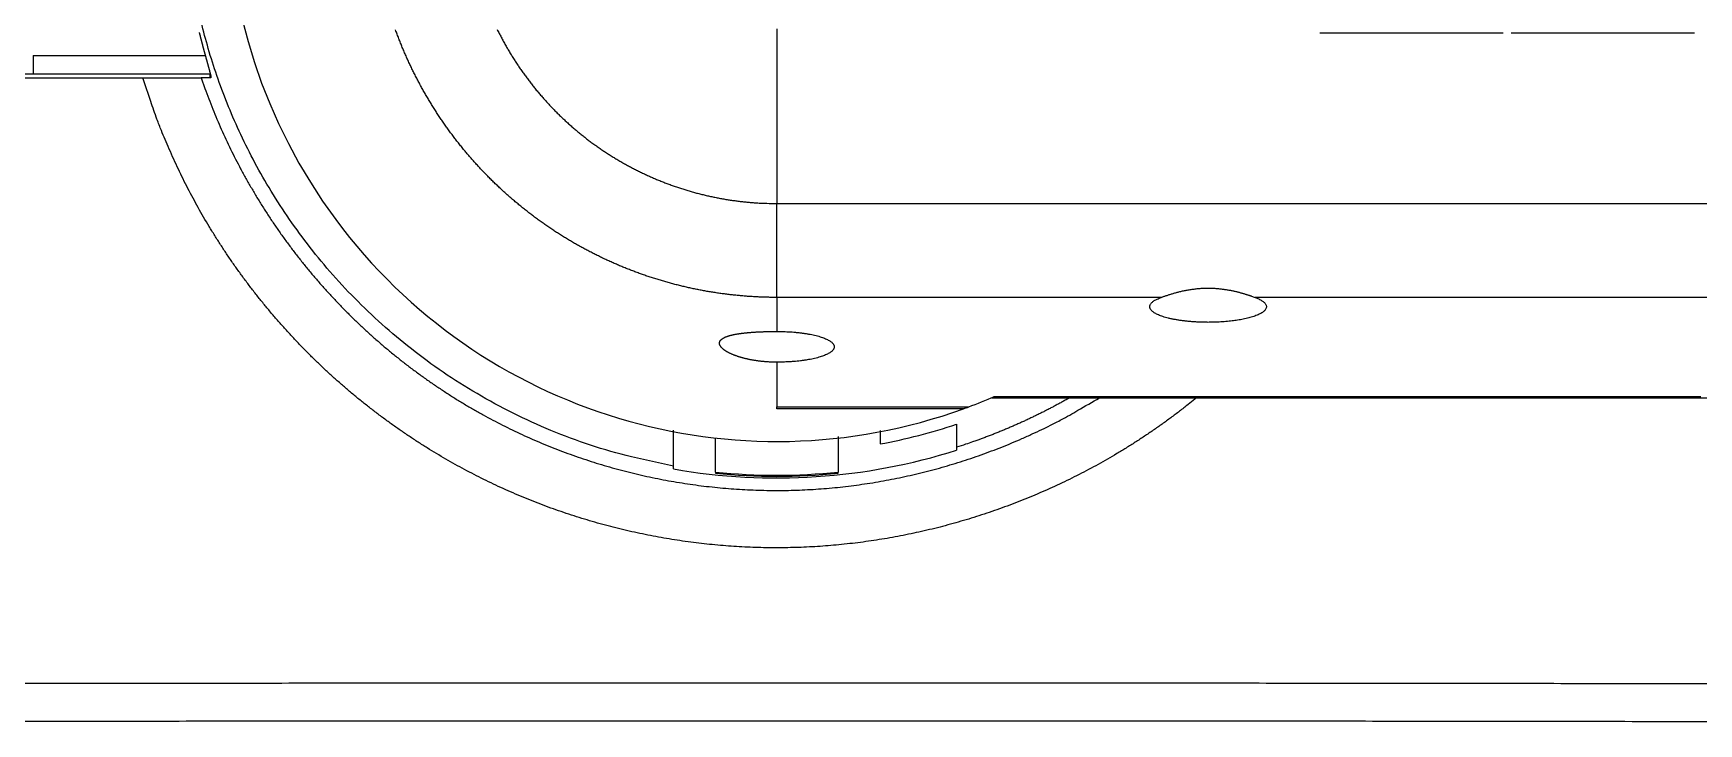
# Model space of a CAD drawing. Header units: millimetres. Extents: x 0 to 840, y -1485 to 297.
# Drawn here: x 81.294 to 85.648, y -1306.622 to -1304.818 of the extents above; entities that cross this region are included whole.
import ezdxf

# ---------------------------------------------------------------- set-up
doc = ezdxf.new("R2010")
doc.units = ezdxf.units.MM

# ---------------------------------------------------------------- blocks, each defined once
blk = doc.blocks.new('OTM30F3M_(40_60_63_80_100_125)')
at = {"color": 4, "linetype": 'Continuous'}
for p, q in [((11.5, 4.6226), (11.5, 4.166)), ((9.5561, 4.5526), (9.5561, 4.5041)), ((9.5561, 4.5526), (10.0058, 4.5526)), ((11.5, 3.9206), (11.5, 4.166)), ((11.5, 3.9206), (11.5, 3.8317)), ((11.5, 3.7513), (11.5, 3.6346))]:
    blk.add_line(p, q, dxfattribs=at)
for points in [[(11.23, 3.4797), (11.1196, 3.5036, -0.016988), (11.0127, 3.5346, -0.017908), (10.9095, 3.5731, -0.017934), (10.8103, 3.6181, -0.017434), (10.7162, 3.6691, -0.017215), (10.6274, 3.7252, -0.016838), (10.5445, 3.7861, -0.016574), (10.4673, 3.8507, -0.016111), (10.3964, 3.9184, -0.015823), (10.3314, 3.9886, -0.015311), (10.2726, 4.0606, -0.014993), (10.2196, 4.1338, -0.01446), (10.1725, 4.2076, -0.014131), (10.1307, 4.2816, -0.01359), (10.0944, 4.3553, -0.013257), (10.0629, 4.4283, -0.012721), (10.0361, 4.5003, -0.012393), (10.0136, 4.571, -0.011876), (9.9952, 4.6402, -0.011554)], [(11.9881, 6.332, 1.424401), (11.988, 3.6296)], [(16.1831, 6.3034, 0), (16.1197, 6.3034, 0), (16.0563, 6.3034)], [(12.6962, 6.3034, 0), (12.6333, 6.3034)], [(12.5694, 6.3034, 0), (12.5041, 6.3034)], [(12.4427, 6.3034, 0), (12.3871, 6.3034, 0), (12.3159, 6.3034, -0.000001), (12.2061, 6.3034, -0.000001), (12.0623, 6.3034, 0)], [(12.1429, 6.2999, 0), (12.2168, 6.2999, 0), (12.2906, 6.2999, 0), (12.3645, 6.2999, 0), (12.4383, 6.2999, 0), (12.5122, 6.2999)], [(12.586, 6.2999, 0), (12.6599, 6.2999, 0), (12.7337, 6.2999)], [(13.6938, 6.2999, 0), (13.7676, 6.2999)], [(15.3923, 6.2999, 0), (15.4661, 6.2999)], [(15.6878, 6.2999, 0), (15.7615, 6.2999)], [(15.9092, 6.2999, 0), (15.9854, 6.2999)], [(16.2046, 6.2999, 0), (16.3325, 6.2999)], [(16.4063, 6.041, 0), (16.3125, 6.041, 0), (16.2188, 6.041, 0), (16.1251, 6.041, 0), (16.0313, 6.041, 0), (15.9376, 6.041, 0), (15.8438, 6.041, 0), (15.7501, 6.041, 0), (15.6563, 6.041, 0), (15.5626, 6.041, 0), (15.4688, 6.041, 0), (15.3751, 6.041, 0), (15.2814, 6.041, 0), (15.1876, 6.041, 0), (15.0939, 6.041, 0), (15.0001, 6.041, 0), (14.9064, 6.041, 0), (14.8126, 6.041, 0), (14.7189, 6.041, 0), (14.6251, 6.041, 0), (14.5314, 6.041, 0), (14.4376, 6.041)], [(14.3439, 6.041, 0), (14.2502, 6.041, 0), (14.1564, 6.041)], [(14.0627, 6.041, 0), (13.969, 6.041, 0), (13.8752, 6.041, 0), (13.7812, 6.041, 0), (13.6877, 6.041), (13.5947, 6.041, 0), (13.5002, 6.041, 0), (13.4035, 6.041), (13.3127, 6.041), (13.2306, 6.041), (13.1252, 6.041, 0), (12.9629, 6.041), (12.7502, 6.041)], [(10.7688, 4.6211, 0.003549), (10.7741, 4.6107, 0.003544), (10.7794, 4.6004, 0.003539), (10.7849, 4.5902, 0.003536), (10.7906, 4.58, 0.003534), (10.7964, 4.5699, 0.003533), (10.8023, 4.5599, 0.003533), (10.8084, 4.55, 0.003534), (10.8146, 4.5401, 0.003536), (10.821, 4.5304, 0.003538), (10.8275, 4.5207, 0.003542), (10.8341, 4.5112, 0.003547), (10.8409, 4.5017, 0.003553), (10.8478, 4.4923, 0.003559), (10.8548, 4.4831, 0.003568), (10.862, 4.4739, 0.003576), (10.8693, 4.4649, 0.003582), (10.8767, 4.4559, 0.003579), (10.8843, 4.4471, 0.003568), (10.892, 4.4384, 0.00356), (10.8998, 4.4297, 0.003554), (10.9077, 4.4212, 0.003548), (10.9158, 4.4128, 0.003543), (10.9239, 4.4045, 0.003539), (10.9322, 4.3964, 0.003536), (10.9406, 4.3883, 0.003534), (10.9491, 4.3804, 0.003533), (10.9578, 4.3726, 0.003533), (10.9665, 4.3649, 0.003534), (10.9754, 4.3574, 0.003536), (10.9843, 4.3499, 0.003539), (10.9934, 4.3426, 0.003543), (11.0025, 4.3354, 0.003548), (11.0118, 4.3284, 0.003554), (11.0212, 4.3215, 0.00356), (11.0306, 4.3147, 0.003569), (11.0402, 4.3081, 0.003579), (11.0498, 4.3016, 0.003582), (11.0596, 4.2953, 0.003575), (11.0694, 4.2891, 0.003567), (11.0793, 4.283, 0.003559), (11.0893, 4.277, 0.003553), (11.0994, 4.2713, 0.003547), (11.1096, 4.2656, 0.003542), (11.1198, 4.2601, 0.003538), (11.1302, 4.2548, 0.003536), (11.1406, 4.2495, 0.003534), (11.1511, 4.2445, 0.003533), (11.1616, 4.2396, 0.003533), (11.1722, 4.2348, 0.003534), (11.1829, 4.2302, 0.003537), (11.1937, 4.2258, 0.00354), (11.2045, 4.2215, 0.003544), (11.2153, 4.2173, 0.003549), (11.2263, 4.2133, 0.003555), (11.2373, 4.2095, 0.003562), (11.2483, 4.2058, 0.003572), (11.2594, 4.2023, 0.003579), (11.2705, 4.1989, 0.003581), (11.2817, 4.1958, 0.003576), (11.2929, 4.1927, 0.003563), (11.3042, 4.1899, 0.003558), (11.3155, 4.1871, 0.003558), (11.3268, 4.1846, 0.003544), (11.3382, 4.1822, 0.003518), (11.3496, 4.18, 0.003545), (11.3611, 4.1779, 0.003613), (11.3726, 4.176, 0.00351), (11.3841, 4.1743, 0.003276), (11.3955, 4.1727, 0.003616), (11.4072, 4.1713, 0.004314), (11.4191, 4.17, 0.003276), (11.4303, 4.169, 0.00112), (11.4405, 4.1681, 0.004629), (11.4535, 4.1673, 0.007995), (11.4737, 4.1666, 0.003914), (11.5, 4.166, 0.002073)], [(16.375, 5.7957, 0), (16.25, 5.7957, 0), (16.125, 5.7957, 0), (16, 5.7957, 0), (15.875, 5.7957, 0), (15.75, 5.7957, 0), (15.625, 5.7957, 0), (15.5, 5.7957, 0), (15.375, 5.7957, 0), (15.25, 5.7957, 0), (15.125, 5.7957, 0), (15, 5.7957, 0), (14.875, 5.7957, 0), (14.75, 5.7957, 0), (14.625, 5.7957, 0), (14.5, 5.7957, 0), (14.375, 5.7957, 0), (14.25, 5.7957, 0), (14.125, 5.7957, 0), (14, 5.7957, 0), (13.875, 5.7957, 0), (13.75, 5.7957, 0), (13.625, 5.7957, 0), (13.5, 5.7957, 0), (13.375, 5.7957, 0), (13.25, 5.7957, 0), (13.1251, 5.7957, 0), (13, 5.7957, 0), (12.8748, 5.7957, 0), (12.75, 5.7957, 0), (12.626, 5.7957, 0), (12.5, 5.7957, -0.000001), (12.3711, 5.7957, 0), (12.25, 5.7957, 0), (12.1406, 5.7957, -0.000001), (12, 5.7957, -0.000001), (11.7836, 5.7957, -0.000001), (11.5, 5.7957, 0)], [(11.5, 3.9206), (11.4878, 3.9207, -0.002887), (11.4756, 3.9209, -0.002889), (11.4634, 3.9213, -0.002886), (11.4511, 3.9218, -0.002879), (11.4389, 3.9224, -0.002874), (11.4267, 3.9232, -0.00287), (11.4145, 3.9241, -0.002867), (11.4023, 3.9252, -0.002863), (11.3901, 3.9264, -0.002861), (11.378, 3.9277, -0.002859), (11.3658, 3.9292, -0.002857), (11.3537, 3.9308, -0.002856), (11.3416, 3.9326, -0.002856), (11.3295, 3.9345, -0.002856), (11.3174, 3.9365, -0.002856), (11.3054, 3.9387, -0.002857), (11.2934, 3.941, -0.002859), (11.2814, 3.9434, -0.002861), (11.2694, 3.946, -0.002864), (11.2575, 3.9488, -0.002867), (11.2456, 3.9516, -0.002871), (11.2337, 3.9546, -0.002875), (11.2219, 3.9578, -0.00288), (11.2101, 3.961, -0.002885), (11.1984, 3.9644, -0.002891), (11.1867, 3.968, -0.002896), (11.175, 3.9717, -0.002895), (11.1634, 3.9755, -0.002888), (11.1518, 3.9794, -0.002882), (11.1403, 3.9835, -0.002877), (11.1288, 3.9877, -0.002873), (11.1174, 3.9921, -0.002869), (11.106, 3.9966, -0.002865), (11.0947, 4.0012, -0.002862), (11.0834, 4.0059, -0.00286), (11.0722, 4.0108, -0.002858), (11.061, 4.0158, -0.002857), (11.0499, 4.021, -0.002856), (11.0388, 4.0262, -0.002856), (11.0279, 4.0316, -0.002856), (11.0169, 4.0371, -0.002856), (11.0061, 4.0428, -0.002858), (10.9953, 4.0485, -0.002859), (10.9845, 4.0544, -0.002862), (10.9739, 4.0604, -0.002865), (10.9633, 4.0665, -0.002868), (10.9528, 4.0728, -0.002872), (10.9423, 4.0792, -0.002876), (10.932, 4.0857, -0.002881), (10.9217, 4.0923, -0.002887), (10.9115, 4.099, -0.002892), (10.9013, 4.1058, -0.002896), (10.8913, 4.1128, -0.002894), (10.8813, 4.1199, -0.002886), (10.8714, 4.1271, -0.002881), (10.8616, 4.1344, -0.002876), (10.8519, 4.1418, -0.002872), (10.8423, 4.1494, -0.002868), (10.8327, 4.157, -0.002865), (10.8233, 4.1648, -0.002862), (10.8139, 4.1726, -0.002859), (10.8046, 4.1806, -0.002858), (10.7954, 4.1887, -0.002856), (10.7863, 4.1969, -0.002856), (10.7773, 4.2052, -0.002856), (10.7684, 4.2136, -0.002856), (10.7596, 4.2221, -0.002857), (10.7509, 4.2307, -0.002858), (10.7423, 4.2394, -0.00286), (10.7338, 4.2481, -0.002863), (10.7253, 4.257, -0.002865), (10.717, 4.266, -0.002869), (10.7088, 4.2751, -0.002873), (10.7008, 4.2843, -0.002877), (10.6928, 4.2935, -0.002882), (10.6849, 4.3029, -0.002889), (10.6771, 4.3123, -0.002894), (10.6695, 4.3219, -0.002895), (10.6619, 4.3315, -0.002892), (10.6545, 4.3412, -0.002885), (10.6472, 4.351, -0.002879), (10.64, 4.3609, -0.002875), (10.6329, 4.3709, -0.002871), (10.6259, 4.3809, -0.002867), (10.619, 4.391, -0.002864), (10.6123, 4.4012, -0.002861), (10.6057, 4.4115, -0.002859), (10.5992, 4.4219, -0.002857), (10.5928, 4.4323, -0.002856), (10.5865, 4.4428, -0.002856), (10.5803, 4.4534, -0.002856), (10.5743, 4.4641, -0.002856), (10.5684, 4.4748, -0.002857), (10.5626, 4.4856, -0.002859), (10.557, 4.4964, -0.002861), (10.5514, 4.5074, -0.002863), (10.546, 4.5183, -0.002866), (10.5408, 4.5294, -0.00287), (10.5356, 4.5405, -0.002874), (10.5306, 4.5516, -0.002879), (10.5257, 4.5628, -0.002884), (10.5209, 4.5741, -0.002888), (10.5163, 4.5854, -0.002899), (10.5118, 4.5968, -0.002914), (10.5075, 4.6082, -0.002906), (10.5032, 4.6197, -0.002878)], [(9.9898, 4.6133, 0.000192), (9.9903, 4.6114, 0.000191), (9.9908, 4.6095, 0.000191), (9.9912, 4.6076, 0.00019), (9.9917, 4.6057, 0.00019), (9.9922, 4.6038, 0.00019), (9.9927, 4.602, 0.00019), (9.9931, 4.6001, 0.00019), (9.9936, 4.5983, 0.00019), (9.9941, 4.5964, 0.000191), (9.9946, 4.5946, 0.000191), (9.995, 4.5928, 0.00019), (9.9955, 4.591, 0.000185), (9.996, 4.5892, 0.00018), (9.9965, 4.5874, 0.000175), (9.9969, 4.5856, 0.000171), (9.9974, 4.5838, 0.000166), (9.9979, 4.582, 0.000162), (9.9983, 4.5803, 0.000158), (9.9988, 4.5785, 0.000154), (9.9993, 4.5768, 0.000149), (9.9997, 4.575, 0.000145), (10.0002, 4.5733, 0.000141), (10.0006, 4.5716, 0.000137), (10.0011, 4.5699, 0.000133), (10.0015, 4.5682, 0.000129), (10.002, 4.5665, 0.000124), (10.0024, 4.5649, 0.000121), (10.0029, 4.5632, 0.000116), (10.0033, 4.5616, 0.000113), (10.0038, 4.56, 0.000108), (10.0042, 4.5584, 0.000104), (10.0047, 4.5568, 0.0001), (10.0051, 4.5552, 0.000096), (10.0055, 4.5536, 0.000091), (10.0059, 4.5521, 0.000088), (10.0064, 4.5506, 0.000084), (10.0068, 4.549, 0.000078), (10.0072, 4.5476, 0.000068), (10.0076, 4.5461, 0.00006), (10.008, 4.5446, 0.00005), (10.0084, 4.5432, 0.000042), (10.0088, 4.5417, 0.000035), (10.0092, 4.5403, 0.000027), (10.0096, 4.5389, 0.000018), (10.01, 4.5375, 0.00001), (10.0103, 4.5361, 0.000001), (10.0107, 4.5348, -0.000007), (10.0111, 4.5334, -0.000018), (10.0114, 4.5321, -0.000027), (10.0118, 4.5308, -0.000038), (10.0122, 4.5295, -0.000048), (10.0125, 4.5283, -0.00006), (10.0128, 4.527, -0.000071), (10.0132, 4.5258, -0.000085), (10.0135, 4.5246, -0.000097), (10.0138, 4.5234, -0.000112), (10.0142, 4.5223, -0.000126), (10.0145, 4.5211, -0.000143), (10.0148, 4.52, -0.000159), (10.0151, 4.5189, -0.000178), (10.0154, 4.5178, -0.000197), (10.0156, 4.5168, -0.000217), (10.0159, 4.5157, -0.00024), (10.0162, 4.5147, -0.000269), (10.0165, 4.5137, -0.000298), (10.0167, 4.5128, -0.000329), (10.017, 4.5118, -0.000355), (10.0172, 4.5109, -0.00038), (10.0174, 4.51, -0.000407), (10.0177, 4.5091, -0.000439), (10.0179, 4.5083, -0.000473), (10.0181, 4.5075, -0.00051), (10.0183, 4.5066, -0.000551), (10.0185, 4.5059, -0.000596), (10.0187, 4.5051, -0.000646), (10.0189, 4.5044, -0.000701), (10.019, 4.5037, -0.000763), (10.0192, 4.503, -0.000833), (10.0193, 4.5023, -0.000911), (10.0195, 4.5017, -0.001), (10.0196, 4.5011, -0.001102), (10.0198, 4.5005, -0.001217), (10.0199, 4.4999, -0.001352), (10.02, 4.4994, -0.001506), (10.0201, 4.4988, -0.00169), (10.0202, 4.4984, -0.0019), (10.0203, 4.4979, -0.002163), (10.0204, 4.4975, -0.002481), (10.0204, 4.4971, -0.00285), (10.0205, 4.4967, -0.003245), (10.0205, 4.4963, -0.003789), (10.0206, 4.496, -0.004488), (10.0206, 4.4957, -0.005185), (10.0206, 4.4954, -0.005768), (10.0206, 4.4952, -0.007754), (10.0206, 4.4949, -0.011846), (10.0206, 4.4947, -0.012042), (10.0206, 4.4946, -0.004853), (10.0206, 4.4944, -0.023802), (10.0206, 4.4943, -0.081565), (10.0205, 4.4942, -0.07764), (10.0203, 4.4941, -0.052418)], [(12.5969, 3.6583), (12.5749, 3.6406, -0.004127), (12.5527, 3.6232, -0.004107), (12.5301, 3.6062, -0.004124), (12.5073, 3.5896, -0.004188), (12.4842, 3.5734, -0.004202), (12.4608, 3.5576, -0.004166), (12.4371, 3.5421, -0.004142), (12.4132, 3.527, -0.004125), (12.389, 3.5124, -0.004108), (12.3646, 3.4981, -0.004089), (12.3399, 3.4843, -0.004074), (12.3151, 3.4708, -0.004058), (12.29, 3.4577, -0.004045), (12.2647, 3.4451, -0.004032), (12.2391, 3.4329, -0.004022), (12.2134, 3.421, -0.004011), (12.1875, 3.4096, -0.004003), (12.1614, 3.3986, -0.003995), (12.1352, 3.388, -0.00399), (12.1087, 3.3779, -0.003985), (12.0822, 3.3681, -0.003982), (12.0554, 3.3588, -0.00398), (12.0285, 3.35, -0.003979), (12.0015, 3.3415, -0.00398), (11.9744, 3.3335, -0.003982), (11.9471, 3.3259, -0.003986), (11.9197, 3.3188, -0.00399), (11.8922, 3.3121, -0.003997), (11.8646, 3.3059, -0.004004), (11.837, 3.3001, -0.004013), (11.8092, 3.2947, -0.004022), (11.7814, 3.2898, -0.004034), (11.7534, 3.2854, -0.004046), (11.7255, 3.2814, -0.004061), (11.6975, 3.2779, -0.004075), (11.6694, 3.2748, -0.004093), (11.6413, 3.2722, -0.004109), (11.6132, 3.2701, -0.004127), (11.585, 3.2684, -0.004148), (11.5568, 3.2672, -0.004179), (11.5287, 3.2665, -0.004189), (11.5005, 3.2662, -0.004174), (11.4723, 3.2665, -0.004145), (11.4441, 3.2671, -0.004098), (11.4159, 3.2683, -0.004073), (11.3876, 3.2699, -0.004072), (11.3594, 3.272, -0.004068), (11.3312, 3.2746, -0.004059), (11.303, 3.2776, -0.004053), (11.2748, 3.281, -0.004052), (11.2467, 3.285, -0.004051), (11.2186, 3.2894, -0.004053), (11.1906, 3.2942, -0.004055), (11.1627, 3.2995, -0.00406), (11.1348, 3.3053, -0.004066), (11.107, 3.3115, -0.004077), (11.0794, 3.3182, -0.004084), (11.0518, 3.3253, -0.004092), (11.0243, 3.3329, -0.004111), (10.997, 3.341, -0.004145), (10.9698, 3.3495, -0.004129), (10.9427, 3.3584, -0.004071), (10.9159, 3.3678, -0.004051), (10.8892, 3.3776, -0.004047), (10.8628, 3.3878, -0.004053), (10.8365, 3.3984, -0.004063), (10.8105, 3.4095, -0.004071), (10.7847, 3.4209, -0.004075), (10.7591, 3.4328, -0.004078), (10.7337, 3.4451, -0.00408), (10.7086, 3.4577, -0.004081), (10.6836, 3.4708, -0.00408), (10.6589, 3.4843, -0.004078), (10.6344, 3.4982, -0.004074), (10.6101, 3.5125, -0.004069), (10.5861, 3.5272, -0.004062), (10.5622, 3.5423, -0.004054), (10.5386, 3.5579, -0.004045), (10.5152, 3.5738, -0.004034), (10.4921, 3.5901, -0.004018), (10.4691, 3.6068, -0.004031), (10.4465, 3.6239, -0.004094), (10.4241, 3.6413, -0.004119), (10.402, 3.6591, -0.0041), (10.3803, 3.6773, -0.004088), (10.3589, 3.6958, -0.004081), (10.3377, 3.7147, -0.004074), (10.3169, 3.7338, -0.004065), (10.2965, 3.7533, -0.004058), (10.2763, 3.7732, -0.004051), (10.2565, 3.7933, -0.004046), (10.237, 3.8138, -0.00404), (10.2178, 3.8346, -0.004035), (10.199, 3.8557, -0.00403), (10.1806, 3.8771, -0.004027), (10.1625, 3.8987, -0.004023), (10.1447, 3.9207, -0.004021), (10.1273, 3.943, -0.004018), (10.1103, 3.9655, -0.004017), (10.0936, 3.9883, -0.004017), (10.0773, 4.0114, -0.004016), (10.0613, 4.0347, -0.004015), (10.0458, 4.0583, -0.004019), (10.0306, 4.0822, -0.004028), (10.0158, 4.1063, -0.00402), (10.0014, 4.1306, -0.003998), (9.9874, 4.1552, -0.004036), (9.9738, 4.18, -0.004124), (9.9605, 4.2051, -0.00401), (9.9477, 4.2303, -0.003746), (9.9354, 4.2556, -0.004144), (9.9233, 4.2815, -0.004957), (9.9115, 4.3083, -0.003759), (9.9006, 4.3335, -0.001268), (9.8909, 4.3564, -0.005333), (9.8795, 4.3863, -0.00922), (9.8632, 4.4328, -0.004501), (9.8426, 4.4941, -0.002377)], [(9.9952, 4.4941), (10.0047, 4.4669, 0.004553), (10.0147, 4.4398, 0.004574), (10.0252, 4.413, 0.004571), (10.0362, 4.3864, 0.004548), (10.0477, 4.36, 0.004534), (10.0596, 4.3338, 0.004522), (10.072, 4.3079, 0.004512), (10.0849, 4.2822, 0.0045), (10.0982, 4.2568, 0.004491), (10.112, 4.2316, 0.004481), (10.1262, 4.2067, 0.004474), (10.1408, 4.1821, 0.004466), (10.1559, 4.1577, 0.00446), (10.1714, 4.1336, 0.004454), (10.1873, 4.1098, 0.00445), (10.2037, 4.0863, 0.004446), (10.2205, 4.0631, 0.004444), (10.2376, 4.0402, 0.004442), (10.2552, 4.0177, 0.004442), (10.2732, 3.9954, 0.004442), (10.2915, 3.9735, 0.004444), (10.3103, 3.9519, 0.004447), (10.3294, 3.9306, 0.00445), (10.349, 3.9097, 0.004455), (10.3688, 3.8892, 0.00446), (10.3891, 3.869, 0.004467), (10.4097, 3.8491, 0.004474), (10.4307, 3.8297, 0.004483), (10.452, 3.8106, 0.004491), (10.4737, 3.7919, 0.004501), (10.4957, 3.7736, 0.004513), (10.518, 3.7557, 0.004529), (10.5407, 3.7382, 0.004536), (10.5637, 3.7211, 0.00454), (10.587, 3.7044, 0.004511), (10.6106, 3.6882, 0.004451), (10.6345, 3.6724, 0.004441), (10.6585, 3.657, 0.004463), (10.6829, 3.6421, 0.004474), (10.7075, 3.6277, 0.004478), (10.7323, 3.6137, 0.004483), (10.7574, 3.6001, 0.004488), (10.7828, 3.587, 0.00449), (10.8083, 3.5744, 0.004492), (10.8342, 3.5622, 0.004492), (10.8602, 3.5505, 0.00449), (10.8865, 3.5392, 0.004488), (10.913, 3.5284, 0.004487), (10.9397, 3.5181, 0.004478), (10.9667, 3.5083, 0.004461), (10.9938, 3.4989, 0.004466), (11.0212, 3.4899, 0.004514), (11.0488, 3.4815, 0.004536), (11.0765, 3.4736, 0.004539), (11.1043, 3.4662, 0.004532), (11.1323, 3.4593, 0.004506), (11.1604, 3.4529, 0.00449), (11.1886, 3.447, 0.00448), (11.2168, 3.4416, 0.004472), (11.2452, 3.4368, 0.004464), (11.2736, 3.4324, 0.00446), (11.3021, 3.4286, 0.004459), (11.3306, 3.4253, 0.00446), (11.3591, 3.4224, 0.004463), (11.3877, 3.4202, 0.004471), (11.4163, 3.4184, 0.004481), (11.4448, 3.4171, 0.004491), (11.4734, 3.4164, 0.004503), (11.5019, 3.4161, 0.00454), (11.5304, 3.4164, 0.004596), (11.5589, 3.4173, 0.004601), (11.5874, 3.4186, 0.004568), (11.6159, 3.4205, 0.004544), (11.6443, 3.4229, 0.004523), (11.6727, 3.4258, 0.004504), (11.7011, 3.4292, 0.004485), (11.7294, 3.4332, 0.004469), (11.7576, 3.4376, 0.004453), (11.7858, 3.4426, 0.00444), (11.8139, 3.448, 0.004428), (11.8418, 3.454, 0.004418), (11.8697, 3.4604, 0.004407), (11.8975, 3.4674, 0.004403), (11.9251, 3.4748, 0.004406), (11.9526, 3.4827, 0.004392), (11.98, 3.4911, 0.004363), (12.0072, 3.5, 0.004401), (12.0343, 3.5094, 0.004493), (12.0612, 3.5193, 0.004368), (12.0879, 3.5296, 0.004082), (12.1142, 3.5402, 0.004514), (12.1408, 3.5516, 0.005401), (12.1677, 3.5638, 0.004102), (12.1928, 3.5755, 0.001388), (12.2154, 3.5864, 0.00582), (12.2439, 3.6013, 0.010095), (12.2871, 3.6256, 0.004943), (12.3432, 3.6583, 0.002614)], [(11.5, 4.166), (11.625, 4.166), (11.75, 4.166), (11.875, 4.166), (12, 4.166), (12.125, 4.166), (12.25, 4.166), (12.375, 4.166), (12.5, 4.166), (12.625, 4.166), (12.75, 4.166), (12.875, 4.166, 0), (13, 4.166), (13.125, 4.166), (13.25, 4.166), (13.375, 4.166), (13.5, 4.166), (13.625, 4.166), (13.75, 4.166), (13.875, 4.166), (14, 4.166)], [(15.1253, 4.166, 0), (15.25, 4.166)], [(15.8595, 4.166, 0), (16, 4.166)], [(12.5047, 3.9206), (12.4796, 3.9206), (12.4544, 3.9206), (12.4293, 3.9206, 0), (12.4042, 3.9206), (12.3791, 3.9206), (12.354, 3.9206), (12.3289, 3.9206), (12.3038, 3.9206), (12.2786, 3.9206), (12.2535, 3.9206), (12.2284, 3.9206), (12.2033, 3.9206), (12.1782, 3.9206), (12.1531, 3.9206), (12.1279, 3.9206), (12.1028, 3.9206), (12.0777, 3.9206), (12.0526, 3.9206), (12.0275, 3.9206), (12.0024, 3.9206), (11.9772, 3.9206), (11.9521, 3.9206), (11.927, 3.9206), (11.9019, 3.9206), (11.8768, 3.9206), (11.8517, 3.9206, 0), (11.8266, 3.9206), (11.8014, 3.9206), (11.7763, 3.9206), (11.7512, 3.9206), (11.7263, 3.9206, 0), (11.701, 3.9206), (11.6751, 3.9206), (11.6507, 3.9206), (11.6287, 3.9206), (11.6005, 3.9206), (11.557, 3.9206), (11.5, 3.9206)], [(12.7503, 3.9206), (12.7553, 3.9187, -0.011401), (12.76, 3.9166, -0.012379), (12.7643, 3.9144, -0.014245), (12.7682, 3.9121, -0.017848), (12.7716, 3.9097, -0.022373), (12.7745, 3.9072, -0.028014), (12.7768, 3.9046, -0.035513), (12.7785, 3.902, -0.044808), (12.7796, 3.8992, -0.05463), (12.78, 3.8965, -0.061635), (12.7796, 3.8937, -0.062185), (12.7786, 3.8909, -0.056314), (12.7768, 3.8882, -0.046554), (12.7744, 3.8855, -0.037259), (12.7713, 3.8828, -0.029227), (12.7675, 3.8802, -0.023271), (12.7631, 3.8777, -0.018664), (12.7581, 3.8753, -0.015292), (12.7526, 3.873, -0.012746), (12.7467, 3.8709, -0.010821), (12.7403, 3.8689, -0.009269), (12.7336, 3.8671, -0.007993), (12.7266, 3.8653, -0.007183), (12.7194, 3.8638, -0.006545), (12.712, 3.8624, -0.005669), (12.7045, 3.8611, -0.004883), (12.6973, 3.8601, -0.004885), (12.69, 3.8591, -0.004521), (12.6822, 3.8582, -0.004058), (12.6739, 3.8575, -0.004239), (12.6653, 3.8568, -0.004283), (12.6563, 3.8563, -0.00422), (12.647, 3.8559, -0.004165), (12.6375, 3.8556, -0.004238), (12.6277, 3.8555, -0.004275), (12.6178, 3.8556, -0.004362), (12.6077, 3.8559, -0.004444), (12.5976, 3.8563, -0.004593), (12.5875, 3.857, -0.004752), (12.5776, 3.8578, -0.004968), (12.5677, 3.8588, -0.005221), (12.5582, 3.86, -0.005533), (12.5489, 3.8614, -0.005918), (12.5401, 3.8629, -0.006366), (12.5316, 3.8646, -0.006942), (12.5237, 3.8664, -0.007596), (12.5163, 3.8684, -0.008461), (12.5095, 3.8705, -0.009434), (12.5034, 3.8726, -0.010759), (12.4978, 3.8749, -0.012252), (12.4929, 3.8772, -0.01432), (12.4886, 3.8795, -0.016655), (12.485, 3.8819, -0.019947), (12.4819, 3.8842, -0.023655), (12.4795, 3.8865, -0.02862), (12.4776, 3.8889, -0.033749), (12.4762, 3.8911, -0.040162), (12.4754, 3.8934, -0.044723), (12.475, 3.8956, -0.049893), (12.4751, 3.8979, -0.050437), (12.4756, 3.9002, -0.050539), (12.4768, 3.9027, -0.055035), (12.4787, 3.9052, -0.035974), (12.4807, 3.9075, -0.011616), (12.4829, 3.9096, -0.037208), (12.4868, 3.9122, -0.044106), (12.4942, 3.9159, -0.016099), (12.5047, 3.9206, -0.007454)], [(12.5047, 3.9206), (12.5078, 3.9218, -0.001665), (12.5112, 3.9229, -0.00139), (12.5146, 3.9241, -0.001424), (12.5182, 3.9254, -0.001768), (12.5219, 3.9266, -0.001969), (12.5257, 3.9279, -0.002135), (12.5297, 3.9291, -0.002272), (12.5338, 3.9303, -0.002461), (12.538, 3.9316, -0.0026), (12.5423, 3.9328, -0.002772), (12.5467, 3.934, -0.002904), (12.5513, 3.9351, -0.003075), (12.5559, 3.9363, -0.003206), (12.5607, 3.9374, -0.003374), (12.5655, 3.9384, -0.003508), (12.5704, 3.9394, -0.003683), (12.5755, 3.9403, -0.003811), (12.5806, 3.9412, -0.003971), (12.5858, 3.9419, -0.00413), (12.591, 3.9426, -0.004338), (12.5964, 3.9433, -0.004426), (12.6018, 3.9438, -0.004608), (12.6071, 3.9442, -0.004702), (12.6124, 3.9445, -0.004564), (12.6176, 3.9447, -0.004481), (12.6228, 3.9448, -0.004396), (12.6279, 3.9449, -0.004328), (12.6329, 3.9448, -0.004226), (12.6379, 3.9447, -0.004151), (12.6428, 3.9445, -0.004049), (12.6476, 3.9442, -0.003973), (12.6524, 3.9438, -0.003869), (12.6571, 3.9434, -0.003792), (12.6617, 3.9429, -0.003686), (12.6662, 3.9423, -0.003608), (12.6707, 3.9417, -0.0035), (12.6751, 3.941, -0.003421), (12.6794, 3.9403, -0.003313), (12.6836, 3.9396, -0.003233), (12.6878, 3.9388, -0.003123), (12.6918, 3.938, -0.003042), (12.6958, 3.9371, -0.00293), (12.6997, 3.9362, -0.002848), (12.7034, 3.9353, -0.002735), (12.7071, 3.9344, -0.002647), (12.7107, 3.9334, -0.002523), (12.7142, 3.9324, -0.002442), (12.7177, 3.9315, -0.002336), (12.721, 3.9305, -0.002213), (12.7242, 3.9295, -0.00202), (12.7272, 3.9286, -0.002004), (12.7303, 3.9276, -0.002021), (12.7332, 3.9266, -0.001644), (12.7359, 3.9257, -0.00104), (12.7383, 3.9249, -0.001655), (12.7412, 3.9239, -0.001998), (12.7452, 3.9225, -0.001054), (12.7503, 3.9206, -0.00068)], [(16.2188, 3.9206, 0), (16.1251, 3.9206)], [(15.4688, 3.9206, 0), (15.3751, 3.9206)], [(15.0001, 3.9206, 0), (14.9064, 3.9206)], [(14.0627, 3.9206, 0), (13.969, 3.9206), (13.8752, 3.9206), (13.7813, 3.9206), (13.6877, 3.9206), (13.5947, 3.9206), (13.5002, 3.9206), (13.4035, 3.9206), (13.3127, 3.9206), (13.2307, 3.9206), (13.1252, 3.9206), (12.9629, 3.9206), (12.7503, 3.9206)], [(11.5, 3.7513), (11.4961, 3.7513, -0.002532), (11.4922, 3.7514, -0.002559), (11.4883, 3.7515, -0.002563), (11.4844, 3.7516, -0.002545), (11.4805, 3.7518, -0.00254), (11.4766, 3.752, -0.00254), (11.4728, 3.7523, -0.002545), (11.4689, 3.7526, -0.002549), (11.4651, 3.7529, -0.002559), (11.4613, 3.7533, -0.00257), (11.4576, 3.7537, -0.002588), (11.4539, 3.7541, -0.002606), (11.4502, 3.7546, -0.00263), (11.4465, 3.7551, -0.002656), (11.4429, 3.7557, -0.002689), (11.4393, 3.7563, -0.002722), (11.4358, 3.7569, -0.002765), (11.4323, 3.7575, -0.002812), (11.4288, 3.7582, -0.002851), (11.4254, 3.7589, -0.002882), (11.422, 3.7597, -0.002927), (11.4187, 3.7605, -0.002959), (11.4155, 3.7613, -0.003007), (11.4123, 3.7621, -0.003055), (11.4091, 3.7629, -0.003118), (11.4061, 3.7638, -0.003178), (11.4031, 3.7647, -0.003254), (11.4001, 3.7656, -0.003331), (11.3973, 3.7666, -0.003426), (11.3945, 3.7676, -0.003521), (11.3917, 3.7685, -0.003638), (11.3891, 3.7696, -0.003757), (11.3865, 3.7706, -0.0039), (11.384, 3.7716, -0.004048), (11.3815, 3.7727, -0.004224), (11.3792, 3.7738, -0.004408), (11.3769, 3.7748, -0.004626), (11.3747, 3.7759, -0.004856), (11.3726, 3.7771, -0.005126), (11.3705, 3.7782, -0.005414), (11.3686, 3.7793, -0.005752), (11.3667, 3.7805, -0.006114), (11.365, 3.7816, -0.00654), (11.3633, 3.7828, -0.007002), (11.3617, 3.7839, -0.007538), (11.3602, 3.7851, -0.008118), (11.3588, 3.7863, -0.008812), (11.3575, 3.7875, -0.009578), (11.3563, 3.7887, -0.01042), (11.3552, 3.7898, -0.011348), (11.3542, 3.791, -0.012456), (11.3533, 3.7922, -0.013624), (11.3525, 3.7934, -0.014994), (11.3518, 3.7945, -0.016397), (11.3513, 3.7957, -0.017946), (11.3508, 3.7968, -0.019488), (11.3505, 3.7979, -0.021075), (11.3502, 3.7991, -0.022495), (11.3501, 3.8002, -0.023761), (11.35, 3.8013, -0.02468), (11.3501, 3.8023, -0.025209), (11.3503, 3.8034, -0.025271), (11.3506, 3.8045, -0.024849), (11.351, 3.8055, -0.024047), (11.3515, 3.8065, -0.022821), (11.3522, 3.8076, -0.021421), (11.3529, 3.8085, -0.019883), (11.3538, 3.8095, -0.018412), (11.3547, 3.8105, -0.016686), (11.3558, 3.8114, -0.015124), (11.357, 3.8123, -0.013697), (11.3583, 3.8132, -0.012341), (11.3596, 3.8141, -0.011129), (11.3611, 3.8149, -0.010075), (11.3627, 3.8157, -0.00912), (11.3643, 3.8165, -0.00828), (11.3661, 3.8173, -0.007527), (11.3679, 3.818, -0.006868), (11.3698, 3.8187, -0.006276), (11.3718, 3.8194, -0.005754), (11.3739, 3.8201, -0.005287), (11.3761, 3.8208, -0.004871), (11.3783, 3.8214, -0.004498), (11.3807, 3.822, -0.004164), (11.3831, 3.8226, -0.003864), (11.3856, 3.8231, -0.003592), (11.3881, 3.8237, -0.003348), (11.3907, 3.8242, -0.003125), (11.3934, 3.8247, -0.002924), (11.3962, 3.8252, -0.00274), (11.399, 3.8256, -0.002573), (11.4019, 3.8261, -0.002418), (11.4048, 3.8265, -0.002279), (11.4078, 3.8269, -0.002148), (11.4109, 3.8273, -0.00203), (11.414, 3.8276, -0.001919), (11.4172, 3.828, -0.001819), (11.4204, 3.8283, -0.001724), (11.4236, 3.8286, -0.001638), (11.427, 3.8289, -0.001555), (11.4303, 3.8292, -0.001482), (11.4337, 3.8295, -0.001411), (11.4372, 3.8297, -0.001341), (11.4407, 3.83, -0.001266), (11.4442, 3.8302, -0.00121), (11.4478, 3.8304, -0.001166), (11.4514, 3.8306, -0.00114), (11.455, 3.8307, -0.001124), (11.4587, 3.8309, -0.001064), (11.4623, 3.831, -0.000971), (11.466, 3.8312, -0.001038), (11.4697, 3.8313, -0.001192), (11.4736, 3.8314, -0.000894), (11.4772, 3.8315, -0.000327), (11.4805, 3.8315, -0.001205), (11.4848, 3.8316, -0.001994), (11.4914, 3.8317, -0.000962), (11.5, 3.8317, -0.00051)], [(11.5, 3.8317), (11.5086, 3.8316, -0.004178), (11.5174, 3.8314, -0.003965), (11.5262, 3.8311, -0.003943), (11.5352, 3.8306, -0.004219), (11.5441, 3.8299, -0.004434), (11.553, 3.8291, -0.004651), (11.5619, 3.8281, -0.004903), (11.5705, 3.827, -0.005249), (11.579, 3.8257, -0.005641), (11.5872, 3.8242, -0.006115), (11.5951, 3.8226, -0.00669), (11.6025, 3.8209, -0.00738), (11.6096, 3.819, -0.008251), (11.6161, 3.817, -0.00928), (11.6221, 3.8149, -0.010631), (11.6276, 3.8127, -0.012226), (11.6324, 3.8104, -0.014395), (11.6367, 3.8081, -0.016973), (11.6404, 3.8057, -0.020521), (11.6434, 3.8033, -0.024664), (11.6459, 3.8009, -0.030379), (11.6477, 3.7985, -0.036732), (11.649, 3.7962, -0.043749), (11.6498, 3.7938, -0.048474), (11.65, 3.7915, -0.053521), (11.6498, 3.7892, -0.053522), (11.649, 3.7869, -0.048476), (11.6477, 3.7845, -0.043749), (11.6459, 3.7821, -0.036735), (11.6434, 3.7797, -0.030384), (11.6404, 3.7773, -0.024664), (11.6367, 3.7749, -0.020514), (11.6324, 3.7726, -0.016976), (11.6276, 3.7704, -0.014414), (11.6221, 3.7682, -0.012219), (11.6161, 3.7661, -0.01058), (11.6096, 3.7641, -0.009299), (11.6025, 3.7622, -0.008386), (11.595, 3.7604, -0.007331), (11.5872, 3.7588, -0.006321), (11.5791, 3.7573, -0.006251), (11.5705, 3.756, -0.006625), (11.5616, 3.7549, -0.00489), (11.553, 3.7539, -0.002123), (11.5452, 3.7531, -0.005942), (11.5352, 3.7524, -0.009271), (11.5199, 3.7518, -0.004608), (11.5, 3.7513, -0.002511)], [(12.2653, 3.6583), (12.2561, 3.6531, -0.001704), (12.2469, 3.648, -0.001694), (12.2376, 3.6429, -0.001692), (12.2283, 3.6379, -0.001699), (12.2189, 3.633, -0.001703), (12.2095, 3.6281, -0.001705), (12.2, 3.6232, -0.001707), (12.1905, 3.6185, -0.001711), (12.181, 3.6137, -0.001713), (12.1714, 3.6091, -0.001717), (12.1617, 3.6045, -0.001718), (12.152, 3.5999, -0.001721), (12.1423, 3.5954, -0.001724), (12.1325, 3.591, -0.00173), (12.1226, 3.5866, -0.001728), (12.1127, 3.5823, -0.00172), (12.1028, 3.5781, -0.001737), (12.0928, 3.5739, -0.001776), (12.0828, 3.5698, -0.001727), (12.0728, 3.5658, -0.001613), (12.0627, 3.5618, -0.001785), (12.0525, 3.5579, -0.002136), (12.042, 3.5539, -0.001617), (12.0321, 3.5502, -0.000544), (12.0232, 3.547, -0.002295), (12.0116, 3.5429, -0.003958), (11.9936, 3.5368, -0.001929), (11.97, 3.529, -0.001019)], [(12.0016, 3.6346, 0.012634), (12.069, 3.6617)], [(12.0622, 3.6583), (12.0622, 3.6583, -0.055074), (12.0622, 3.6583, -0.035168), (12.0622, 3.6584, -0.023485), (12.0623, 3.6584, -0.01698), (12.0623, 3.6584, -0.012564), (12.0624, 3.6585, -0.009737), (12.0624, 3.6585, -0.007683), (12.0625, 3.6585, -0.006291), (12.0625, 3.6586, -0.005198), (12.0626, 3.6586, -0.004412), (12.0627, 3.6587, -0.003764), (12.0628, 3.6588, -0.003282), (12.0629, 3.6588, -0.002868), (12.063, 3.6589, -0.002552), (12.0631, 3.6589, -0.002271), (12.0633, 3.659, -0.002053), (12.0634, 3.6591, -0.001853), (12.0635, 3.6592, -0.001696), (12.0637, 3.6592, -0.00155), (12.0638, 3.6593, -0.001434), (12.064, 3.6594, -0.001322), (12.0642, 3.6595, -0.001232), (12.0644, 3.6596, -0.001147), (12.0646, 3.6597, -0.00108), (12.0648, 3.6598, -0.001008), (12.065, 3.6599, -0.000946), (12.0652, 3.66, -0.0009), (12.0655, 3.6601, -0.000874), (12.0657, 3.6602, -0.0008), (12.0659, 3.6603, -0.000709), (12.0662, 3.6605, -0.000755), (12.0665, 3.6606, -0.000867), (12.0668, 3.6607, -0.000609), (12.067, 3.6608, -0.000175), (12.0673, 3.661, -0.000846), (12.0677, 3.6611, -0.001345), (12.0682, 3.6614, -0.000595), (12.069, 3.6617, -0.000298)], [(12.0622, 3.6583), (12.1731, 3.6583), (12.2841, 3.6583), (12.395, 3.6583), (12.506, 3.6583), (12.6169, 3.6583), (12.7279, 3.6583), (12.8388, 3.6583), (12.9498, 3.6583, 0), (13.0607, 3.6583, 0), (13.1717, 3.6583, 0), (13.2826, 3.6583), (13.3935, 3.6583), (13.5045, 3.6583), (13.6154, 3.6583), (13.7264, 3.6583), (13.8373, 3.6583), (13.9483, 3.6583)], [(15.1687, 3.6583, 0), (15.2799, 3.6583)], [(15.9315, 3.6583, 0), (16.0563, 3.6583, 0), (16.2484, 3.6583, 0), (16.5, 3.6583)], [(12.069, 3.6617), (12.1429, 3.6617, 0.000001), (12.2167, 3.6617, 0.000002), (12.2906, 3.6617, 0.000002), (12.3644, 3.6617, 0), (12.4383, 3.6617, 0), (12.5121, 3.6617, 0), (12.586, 3.6617, 0), (12.6598, 3.6617), (12.7337, 3.6617, 0), (12.8075, 3.6617), (12.8814, 3.6617), (12.9552, 3.6617), (13.0291, 3.6617), (13.1029, 3.6617, 0), (13.1768, 3.6617), (13.2506, 3.6617), (13.3245, 3.6617, 0), (13.3983, 3.6617), (13.4722, 3.6617), (13.546, 3.6617), (13.6199, 3.6617), (13.6937, 3.6617), (13.7676, 3.6617), (13.8414, 3.6617, 0), (13.9153, 3.6617)], [(14.6538, 3.6617, 0), (14.7276, 3.6617, 0), (14.8015, 3.6617)], [(14.8753, 3.6617, 0), (14.9492, 3.6617)], [(15.0969, 3.6617, 0), (15.1707, 3.6617)], [(15.3184, 3.6617, 0), (15.3923, 3.6617, 0), (15.4661, 3.6617)], [(15.5399, 3.6617, 0), (15.6138, 3.6617)], [(15.7615, 3.6617, 0), (15.8348, 3.6617, 0), (15.9092, 3.6617, 0), (15.9854, 3.6617, 0), (16.0569, 3.6617)], [(16.1216, 3.6617, 0), (16.2046, 3.6617, 0), (16.3325, 3.6617, 0), (16.5, 3.6617, 0)], [(11.988, 3.6296, 0.002526), (12.0016, 3.6346)], [(11.77, 3.5377, 0.034664), (11.97, 3.5891)], [(11.23, 3.4724, 0.120954), (11.97, 3.5215)], [(11.34, 3.4642, 0.051813), (11.66, 3.4642)], [(11.34, 3.4612, 0.051713), (11.66, 3.4612)]]:
    blk.add_lwpolyline(points, format="xyb", dxfattribs=at)
for points in [[(13.3988, 4.6108), (12.9196, 4.6108)], [(13.8988, 4.6108), (13.4196, 4.6108)], [(8.55, 4.4941), (9.8426, 4.4941)], [(9.5561, 4.5041), (9.3959, 4.5041)], [(10.0189, 4.5041), (9.5561, 4.5041)], [(9.8426, 4.4941), (9.9952, 4.4941)], [(10.0203, 4.4941), (9.9952, 4.4941)], [(10.0181, 4.4941), (10.0181, 4.5041)], [(11.5, 3.6296), (11.5, 3.6346)], [(11.5, 3.6346), (12.0016, 3.6346)], [(11.988, 3.6296), (11.5, 3.6296)], [(11.23, 3.4797), (11.23, 3.5739)], [(11.77, 3.5725), (11.77, 3.5377)], [(11.97, 3.5891), (11.97, 3.529)], [(11.34, 3.4642), (11.34, 3.5532)], [(11.66, 3.5575), (11.66, 3.4642)], [(11.97, 3.529), (11.97, 3.5215)], [(11.23, 3.4724), (11.23, 3.4797)], [(11.34, 3.4642), (11.34, 3.4612)], [(11.66, 3.4612), (11.66, 3.4642)]]:
    blk.add_lwpolyline(points, dxfattribs=at)
at = {"linetype": 'Continuous'}
for points in [[(8.9024, 2.9112, -0.00005), (9.1959, 2.9117, -0.00005), (9.4896, 2.9121, -0.00005), (9.7834, 2.9125, -0.00005), (10.0772, 2.9128, -0.00005), (10.3712, 2.9131, -0.00005), (10.6652, 2.9133, -0.00005), (10.9592, 2.9134, -0.00005), (11.2533, 2.9135, -0.00005), (11.5474, 2.9135, -0.00005), (11.8414, 2.9135, -0.00005), (12.1353, 2.9134, -0.00005), (12.4295, 2.9132, -0.000051), (12.7241, 2.913, -0.00005), (13.0174, 2.9127, -0.000047), (13.3089, 2.9124, -0.000051), (13.605, 2.912, -0.000061), (13.9079, 2.9115, -0.000047), (14.1922, 2.911, -0.000016), (14.4491, 2.9106, -0.000066)], [(14.487, 2.8105, 0.000051), (14.1939, 2.8111, 0.000051), (13.9007, 2.8116, 0.00005), (13.6073, 2.8121, 0.00005), (13.3138, 2.8125, 0.00005), (13.0203, 2.8128, 0.00005), (12.7266, 2.8131, 0.00005), (12.4329, 2.8133, 0.00005), (12.1392, 2.8134, 0.00005), (11.8454, 2.8135, 0.000051), (11.5516, 2.8136, 0.00005), (11.2579, 2.8136, 0.00005), (10.9642, 2.8135, 0.000051), (10.6703, 2.8133, 0.000052), (10.376, 2.8131, 0.00005), (10.083, 2.8129, 0.000047), (9.7917, 2.8126, 0.000052), (9.4959, 2.8122, 0.000062), (9.1933, 2.8117, 0.000047), (8.9092, 2.8113, 0.000016), (8.6525, 2.8108, 0.000066), (8.3231, 2.8101, 0.000114), (7.8163, 2.8088, 0.000056), (7.1529, 2.8071, 0.00003)]]:
    blk.add_lwpolyline(points, format="xyb", dxfattribs=at)

msp = doc.modelspace()

# ---------------------------------------------------------------- block references
msp.add_blockref('OTM30F3M_(40_60_63_80_100_125)', (71.7381, -1309.4286))

doc.saveas('drawing.dxf')
